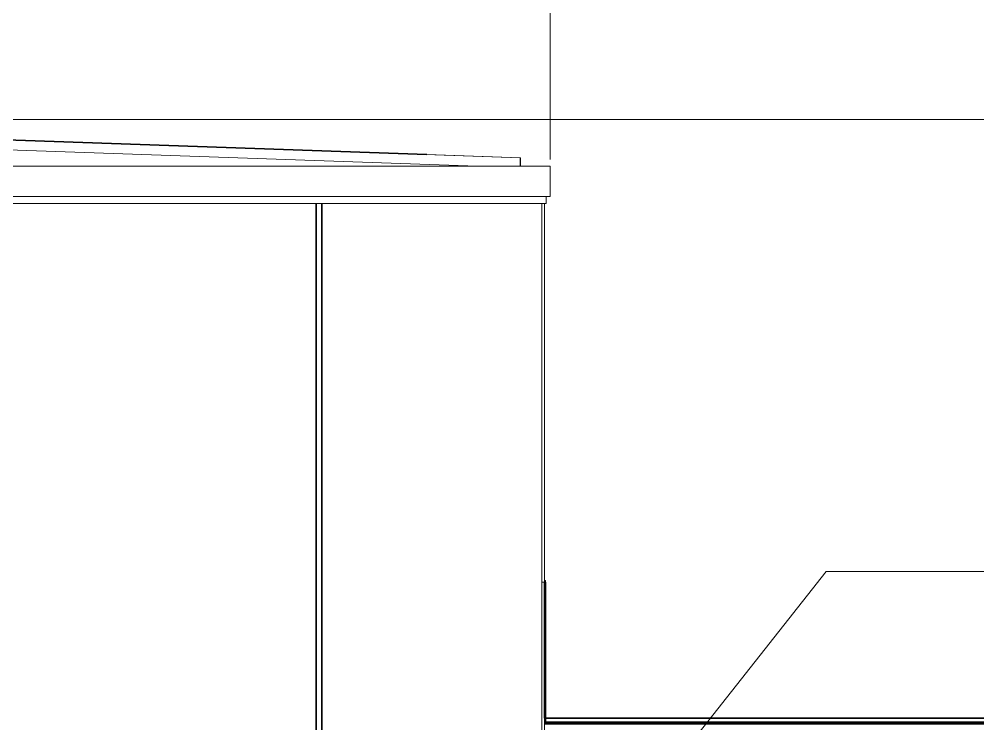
# Model space of a CAD drawing. Header units: millimetres. Extents: x -153298 to 620751, y -313239 to 250031.
# Drawn here: x 129023 to 132508, y -290797 to -288237 of the extents above; entities that cross this region are included whole.
import ezdxf

# ---------------------------------------------------------------- set-up
doc = ezdxf.new("R2010")
doc.units = ezdxf.units.MM
doc.linetypes.add('DPA_Hidden 50', pattern=[3, 2, -1])
for name, color, linetype, lineweight in [('A-DETL', 1, 'Continuous', 70), ('A-GENM', 1, 'Continuous', 9), ('A-GLAZ', 2, 'Continuous', 9), ('A-GLAZ-CURT', 2, 'Continuous', 9), ('A-GLAZ-CWMG', 2, 'Continuous', 35), ('A-GLAZ-E', 2, 'Continuous', 35), ('A-ROOF', 2, 'Continuous', 35), ('G-ANNO-SPOR', 3, 'Continuous', 9), ('G-ANNO-TEXT', 3, 'Continuous', 9), ('I-WALL-E', 2, 'Continuous', 35), ('S-BEAM', 2, 'Continuous', 35)]:
    doc.layers.add(name, color=color, linetype=linetype, lineweight=lineweight)

# ---------------------------------------------------------------- blocks, each defined once
blk = doc.blocks.new('System Panel - DPA-AR_SP_Glass Panel 19mm-17713060-2120-01 ENTRANCE 1 SECTION A')
at = {"layer": 'A-GLAZ-CURT', "color": 135}
for p, q in [((-853127.4, 103900), (-853127.4, 107540)), ((-853127.4, 107540), (-853127.4, 103900)), ((-852327.2, 103510), (-852327.2, 107540)), ((-852327.2, 103610), (-852327.2, 103510)), ((-852327.2, 103510), (-853087.4, 103510)), ((-853087.4, 103510), (-852327.2, 103510))]:
    blk.add_line(p, q, dxfattribs=at)
blk = doc.blocks.new('System Panel - DPA-AR_SP_Glass Panel 19mm-18236016-2120-01 ENTRANCE 1 SECTION A')
at = {"layer": 'A-GLAZ-CURT', "color": 135}
for p, q in [((-852317.7, 106165), (-852317.7, 107540)), ((-852317.7, 107540), (-852317.7, 106165)), ((-852317.7, 106165), (-852327.2, 106165)), ((-852317.7, 106165), (-852327.2, 106165)), ((-852317.7, 106165), (-852327.2, 106165)), ((-852317.7, 106165), (-852327.2, 106165)), ((-852317.7, 106165), (-852327.2, 106165)), ((-852317.7, 106165), (-852327.2, 106165)), ((-852317.7, 106165), (-852327.2, 106165)), ((-852317.7, 105671), (-852317.7, 106165)), ((-852317.7, 106165), (-852317.7, 105671)), ((-852317.7, 104751), (-852317.7, 105450)), ((-852317.7, 105450), (-852317.7, 104751)), ((-852317.7, 104751), (-852327.2, 104751)), ((-852317.7, 104751), (-852327.2, 104751)), ((-852317.7, 104751), (-852327.2, 104751)), ((-852317.7, 104751), (-852327.2, 104751)), ((-852317.7, 104751), (-852327.2, 104751)), ((-852317.7, 104751), (-852327.2, 104751)), ((-852317.7, 104751), (-852327.2, 104751))]:
    blk.add_line(p, q, dxfattribs=at)
blk = doc.blocks.new('L03_Flashing_6 - L03_Flashing_3-17719198-2120-01 ENTRANCE 1 SECTION A')
at = {"layer": 'A-ROOF', "color": 215}
for p, q in [((-852317.7, 105656), (-852256.6, 105656)), ((-852256.6, 105656), (-852317.7, 105656)), ((-852256.6, 105650), (-852317.7, 105650)), ((-852317.7, 105650), (-852256.6, 105650)), ((-852256.6, 105656), (-852256.6, 105650)), ((-852256.6, 105650), (-852256.6, 105656))]:
    blk.add_line(p, q, dxfattribs=at)
blk = doc.blocks.new('System Panel - DPA-AR_SP_Glass Panel 19mm-17713068-2120-01 ENTRANCE 1 SECTION A')
at = {"layer": 'A-GLAZ-CURT', "color": 135}
for p, q in [((-855527.4, 103900), (-855527.4, 107540)), ((-855527.4, 107540), (-855527.4, 103900)), ((-854347.4, 107540), (-854347.4, 103900)), ((-854347.4, 103900), (-854347.4, 107540)), ((-854387.4, 103510), (-855487.4, 103510)), ((-855487.4, 103510), (-854387.4, 103510))]:
    blk.add_line(p, q, dxfattribs=at)
blk = doc.blocks.new('Rectangular Mullion - DPA_AR_Glass Lift Rev B-17712988-2120-01 ENTRANCE 1 SECTION A')
at = {"layer": 'A-GLAZ-CWMG', "color": 215}
for p, q in [((-855547.4, 107540), (-855547.4, 103900)), ((-855547.4, 107540), (-855547.4, 103900)), ((-855527.4, 107540), (-855527.4, 103900)), ((-855527.4, 107540), (-855527.4, 103900))]:
    blk.add_line(p, q, dxfattribs=at)
blk = doc.blocks.new('Structural Framing 6 - Structural Framing 1-17719518-2120-01 ENTRANCE 1 SECTION A')
at = {"layer": 'S-BEAM', "color": 215}
for p, q in [((-852256.6, 105650), (-850097.2, 105650)), ((-852256.6, 105650), (-850097.2, 105650)), ((-850097.2, 105570), (-850097.2, 105650)), ((-850097.2, 105650), (-850097.2, 105570)), ((-850097.2, 105570), (-850193.2, 105570)), ((-850193.2, 105570), (-850097.2, 105570))]:
    blk.add_line(p, q, dxfattribs=at)
blk = doc.blocks.new('DPA_WN_INT_LOUVRE - LPD-500x2500-17713001-2120-01 ENTRANCE 1 SECTION A')
at = {"layer": 'A-GLAZ'}
for p, q in [((-852317.7, 106171), (-852317.7, 105671)), ((-852317.7, 105671), (-852317.7, 106171)), ((-852317.7, 106171), (-852314.7, 106171)), ((-852314.7, 106171), (-852317.7, 106171)), ((-852317.7, 106156), (-852317.7, 105686)), ((-852317.7, 105686), (-852317.7, 106156)), ((-852314.7, 105671), (-852314.7, 106171)), ((-852314.7, 106171), (-852314.7, 105671)), ((-852314.7, 105686), (-852314.7, 106156)), ((-852314.7, 106156), (-852314.7, 105686))]:
    blk.add_line(p, q, dxfattribs=at)
blk = doc.blocks.new('System Panel - DPA-AR_SP_Glass Panel 19mm-18235950-2120-01 ENTRANCE 1 SECTION A')
at = {"layer": 'A-GLAZ-CURT', "color": 135}
for p, q in [((-852317.7, 106165), (-852317.7, 107540)), ((-852317.7, 107540), (-852317.7, 106165)), ((-852317.7, 106165), (-852327.2, 106165)), ((-852317.7, 106165), (-852327.2, 106165)), ((-852317.7, 106165), (-852327.2, 106165)), ((-852317.7, 106165), (-852327.2, 106165)), ((-852317.7, 106165), (-852327.2, 106165)), ((-852317.7, 105650), (-852317.7, 106165)), ((-852317.7, 106165), (-852317.7, 104751)), ((-852317.7, 104751), (-852317.7, 105450)), ((-852317.7, 104751), (-852327.2, 104751)), ((-852317.7, 104751), (-852327.2, 104751)), ((-852317.7, 103610), (-852317.7, 104751)), ((-852317.7, 104751), (-852317.7, 103610)), ((-852327.2, 103610), (-852317.7, 103610)), ((-852317.7, 103610), (-852327.2, 103610))]:
    blk.add_line(p, q, dxfattribs=at)

msp = doc.modelspace()

# ---------------------------------------------------------------- linework, layer by layer
at = {"layer": 'A-DETL', "color": 9, "linetype": 'DPA_Hidden 50', "lineweight": 9}
for p, q in [((130952.5657, -288746.753), (130952.5657, -277046.753)), ((129267.88, -288601.753), (135967.88, -288601.753))]:
    msp.add_line(p, q, dxfattribs=at)
at = {"layer": 'A-GENM'}
for p, q in [((127008.2724, -288643.2355), (130689.0705, -288771.753)), ((128053.8873, -288643.7219), (130845.8219, -288741.2041)), ((128053.8873, -288643.7219), (130845.8219, -288741.2041)), ((130844.5657, -288741.1602), (128053.8873, -288643.7219)), ((128053.8873, -288643.7219), (130844.5657, -288741.1602)), ((130845.8219, -288741.2041), (130504.8055, -288729.2973)), ((130845.8219, -288741.2041), (130504.8055, -288729.2973)), ((130504.8055, -288729.2973), (130844.5657, -288741.1602)), ((130844.5657, -288741.1602), (130504.8055, -288729.2973)), ((130844.5657, -288741.1602), (130844.5657, -288771.753)), ((130844.7553, -288771.753), (130845.8219, -288741.2041)), ((130845.8219, -288741.2041), (130844.7553, -288771.753)), ((130844.7553, -288771.753), (130845.8219, -288741.2041)), ((130845.8219, -288741.2041), (130844.7553, -288771.753)), ((130844.7553, -288771.753), (130845.6126, -288747.2004)), ((130845.6126, -288747.2004), (130844.7553, -288771.753)), ((130844.7553, -288771.753), (130845.6126, -288747.2004)), ((130845.6126, -288747.2004), (130844.7553, -288771.753)), ((130952.5657, -288771.753), (126833.0657, -288771.753)), ((127002.2724, -288771.753), (130844.5657, -288771.753)), ((130844.7553, -288771.753), (130952.5657, -288771.753)), ((130952.5657, -288881.753), (130952.5657, -288771.753)), ((130952.5657, -288771.753), (130952.5657, -288881.753)), ((126833.0657, -288881.753), (130952.5657, -288881.753)), ((130938.5657, -288881.753), (126847.0657, -288881.753)), ((130952.5657, -288881.753), (130932.5657, -288881.753)), ((130932.5657, -288881.753), (130938.5657, -288881.753)), ((130938.5657, -288906.753), (130938.5657, -288881.753)), ((130938.5657, -288881.753), (130938.5657, -288906.753)), ((126847.0657, -288906.753), (130938.5657, -288906.753)), ((130932.5657, -288906.753), (126853.0657, -288906.753)), ((130932.5657, -288906.753), (130938.5657, -288906.753))]:
    msp.add_line(p, q, dxfattribs=at)
at = {"layer": 'A-ROOF', "color": 215}
for p, q in [((130504.8259, -288728.7132), (127211.042, -288613.7086)), ((130504.8237, -288728.7132), (127211.042, -288613.7086)), ((130504.7461, -288728.7131), (127211.042, -288613.7113)), ((130504.7438, -288728.7131), (127211.042, -288613.7114)), ((130504.6663, -288728.713), (127211.042, -288613.714)), ((130504.664, -288728.713), (127211.042, -288613.7141)), ((130504.5864, -288728.713), (127211.042, -288613.7167)), ((130504.5842, -288728.713), (127211.042, -288613.7168)), ((130504.5066, -288728.7129), (127211.042, -288613.7194)), ((130504.5044, -288728.7129), (127211.042, -288613.7195)), ((130504.4268, -288728.7128), (127211.042, -288613.7221)), ((130504.4246, -288728.7128), (127211.042, -288613.7222)), ((130504.347, -288728.7127), (127211.042, -288613.7249)), ((130504.3448, -288728.7127), (127211.042, -288613.7249)), ((130935.5657, -290790.7437), (130932.5657, -290790.7437)), ((130932.5657, -290790.7437), (130935.5657, -290790.7437)), ((130935.5657, -290790.7437), (130935.5657, -290775.7437)), ((130935.5657, -290775.7437), (133202.5874, -290775.7437)), ((133202.5874, -290775.7437), (130935.5657, -290775.7437)), ((130935.5657, -290775.7437), (130935.5657, -290790.7437)), ((130935.5657, -290775.7437), (130935.5657, -290790.7437)), ((130935.5657, -290775.7437), (130935.5657, -290790.7437)), ((130935.5657, -290790.7437), (133202.5874, -290790.7437)), ((133202.5874, -290790.7437), (130935.5657, -290790.7437))]:
    msp.add_line(p, q, dxfattribs=at)
at = {"layer": 'G-ANNO-SPOR'}
for q in [(127044.8334, -288601.753), (129564.3999, -288601.753)]:
    msp.add_line((129564.3999, -288601.753), q, dxfattribs=at)
at = {"layer": 'G-ANNO-TEXT', "color": 90}
for p, q in [((128487.07, -294635.5033), (131956.1536, -290243.5195)), ((131956.1536, -290243.5195), (137163.4406, -290243.5195))]:
    msp.add_line(p, q, dxfattribs=at)
at = {"layer": 'I-WALL-E', "color": 215}
for p, q in [((130932.5657, -290776.7437), (130932.5657, -290281.753)), ((130932.5657, -290281.753), (130932.5657, -290775.753)), ((130932.5657, -290775.7437), (130932.5657, -290281.753)), ((130932.5657, -290281.753), (130932.5657, -290775.7437)), ((130935.5657, -290281.753), (130932.5657, -290281.753)), ((130932.5657, -290281.753), (130935.5657, -290281.753)), ((130935.5657, -290776.7437), (130935.5657, -290281.753)), ((130935.5657, -290281.753), (130935.5657, -290775.753)), ((130935.5657, -290775.753), (130935.5657, -290281.753)), ((130935.5657, -290281.753), (130935.5657, -290776.7437)), ((130935.5657, -290776.7437), (130932.5657, -290776.7437))]:
    msp.add_line(p, q, dxfattribs=at)

# ---------------------------------------------------------------- block references
at = {"layer": 'A-GLAZ-CURT', "color": 135}
for name, p in [('System Panel - DPA-AR_SP_Glass Panel 19mm-17713068-2120-01 ENTRANCE 1 SECTION A', (984450.2539, -396446.753)), ('System Panel - DPA-AR_SP_Glass Panel 19mm-17713060-2120-01 ENTRANCE 1 SECTION A', (983250.2539, -396446.753)), ('System Panel - DPA-AR_SP_Glass Panel 19mm-18236016-2120-01 ENTRANCE 1 SECTION A', (983250.2539, -396446.753)), ('System Panel - DPA-AR_SP_Glass Panel 19mm-18235950-2120-01 ENTRANCE 1 SECTION A', (983250.2539, -396446.753))]:
    msp.add_blockref(name, p, dxfattribs=at)
at = {"layer": 'A-GLAZ-CWMG', "color": 215}
msp.add_blockref('Rectangular Mullion - DPA_AR_Glass Lift Rev B-17712988-2120-01 ENTRANCE 1 SECTION A', (985650.2539, -396446.753), dxfattribs=at)
at = {"layer": 'A-GLAZ-E', "color": 250}
msp.add_blockref('DPA_WN_INT_LOUVRE - LPD-500x2500-17713001-2120-01 ENTRANCE 1 SECTION A', (983250.2539, -396446.753), dxfattribs=at)
at = {"layer": 'A-ROOF', "color": 215}
msp.add_blockref('L03_Flashing_6 - L03_Flashing_3-17719198-2120-01 ENTRANCE 1 SECTION A', (983250.2539, -396446.753), dxfattribs=at)
at = {"layer": 'S-BEAM', "color": 215}
msp.add_blockref('Structural Framing 6 - Structural Framing 1-17719518-2120-01 ENTRANCE 1 SECTION A', (983250.2539, -396446.753), dxfattribs=at)

doc.saveas('drawing.dxf')
